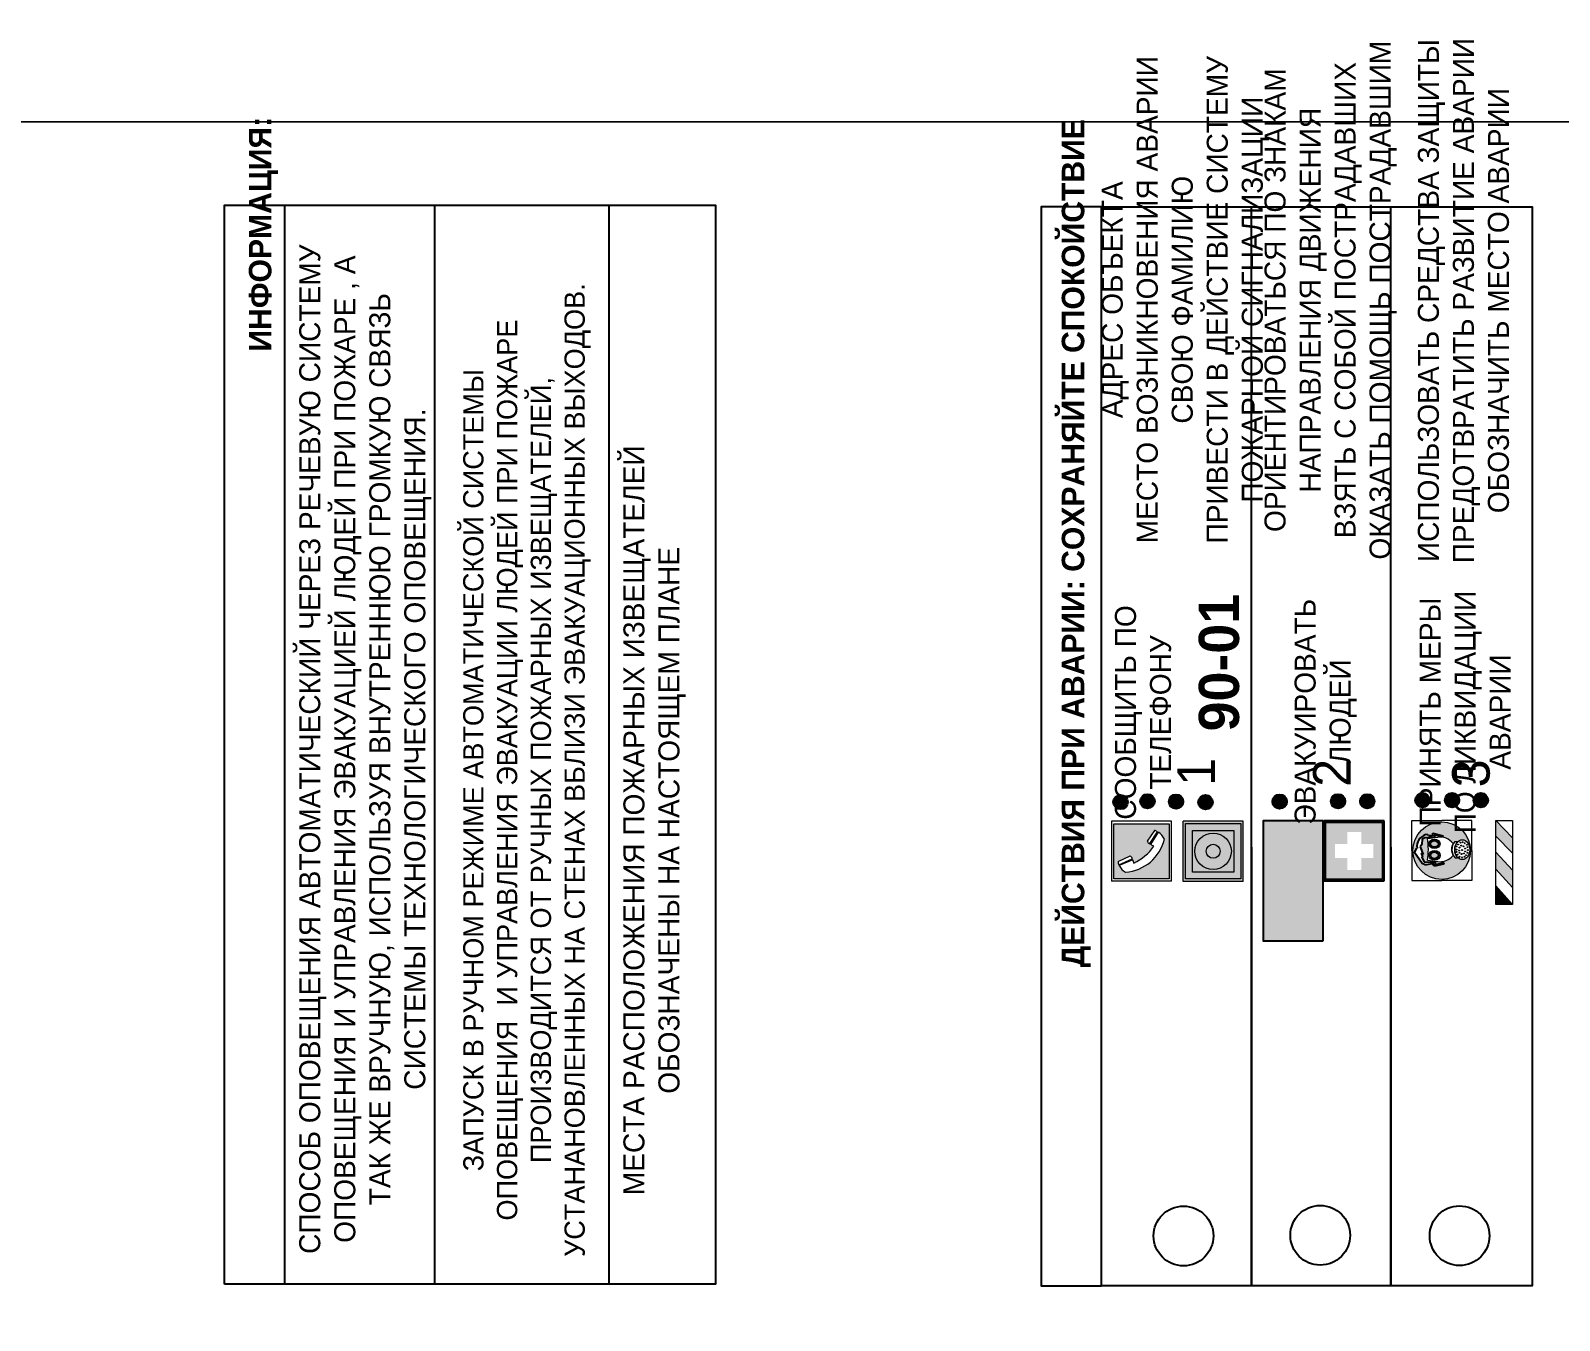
# Model space of a CAD drawing. Header units: millimetres. Extents: x 13810 to 67229, y 12374 to 21950.
# Drawn here: x 29331.5 to 29535.3, y 14384.5 to 14556.4 of the extents above; entities that cross this region are included whole.
import ezdxf

# ---------------------------------------------------------------- set-up
doc = ezdxf.new("R2010")
doc.units = ezdxf.units.MM
doc.styles.add('обычный', font='arial.ttf')

# ---------------------------------------------------------------- blocks, each defined once
blk = doc.blocks.new('A$C38D26F80')
h = blk.add_hatch(color=5)
h.dxf.hatch_style = 1
h.paths.add_polyline_path([(-8.77, -4.48, 1), (-0.19, -4.48, 1)])
h.paths.add_polyline_path([(-6.75, -3.58), (-6.75, -3.31), (-6.62, -3.22), (-6.5, -3.22), (-6.42, -3.3), (-6.39, -3.28), (-6.59, -2.23), (-6.59, -2.01), (-6.38, -1.58), (-4.76, -0.4), (-4.13, -0.79, -0.362848), (-2.1, -2.1, -0.201049), (-2.17, -2.48, 0.085434), (-2.26, -3.13), (-1.9, -3.16), (-2.25, -4.7), (-2.4, -4.59), (-2.43, -4.34), (-2.36, -4.34), (-2.14, -3.34), (-2.47, -3.42), (-2.58, -1.95), (-2.77, -1.58), (-3.58, -1.52), (-3.92, -1.26), (-5.05, -1.73), (-4.87, -1.39), (-5.41, -1.6), (-5.41, -1.46), (-6.13, -1.87), (-6.18, -3.5), (-6.56, -3.47), (-6.37, -4.59), (-6.16, -4.43), (-6.16, -4.66), (-6.36, -4.79), (-6.37, -4.8), (-6.51, -4.76)], flags=16)
h.paths.add_polyline_path([(-6.51, -4.76), (-6.36, -4.79), (-6.37, -4.8)], flags=0)
h.paths.add_polyline_path([(-5.92, -2.34, 0.089508), (-2.67, -2.35), (-2.48, -3.88, -0.268602), (-3.4, -6.18, 0.262449), (-5.2, -6.18, -0.268602), (-6.11, -3.88)], flags=16)
edge = h.paths.add_edge_path(flags=16)
edge.add_ellipse((-5.19, -3.41), major_axis=(0, 0.842), ratio=0.848992, start_angle=0, end_angle=360)
edge = h.paths.add_edge_path(flags=0)
edge.add_ellipse((-5.19, -3.39), major_axis=(0, 0.665), ratio=0.853798, start_angle=0, end_angle=360)
edge = h.paths.add_edge_path(flags=0)
edge.add_ellipse((-5.19, -3.4), major_axis=(0, 0.528), ratio=0.864094, start_angle=0, end_angle=360)
edge = h.paths.add_edge_path(flags=16)
edge.add_ellipse((-3.47, -3.4), major_axis=(0, 0.842), ratio=0.848992, start_angle=0, end_angle=360)
h.paths.add_polyline_path([(-3.13, -6.45), (-3.13, -6.84, 0.383174), (-5.57, -6.85), (-5.57, -6.49, -0.369952)], flags=16)
edge = h.paths.add_edge_path(flags=0)
edge.add_ellipse((-3.47, -3.39), major_axis=(0, 0.665), ratio=0.853798, start_angle=0, end_angle=360)
edge = h.paths.add_edge_path(flags=0)
edge.add_ellipse((-3.47, -3.4), major_axis=(0, 0.528), ratio=0.864094, start_angle=0, end_angle=360)
edge = h.paths.add_edge_path(flags=16)
edge.add_ellipse((-4.34, -7.57), major_axis=(-1.48, 0), ratio=0.744955, start_angle=0, end_angle=360)
h.paths.add_polyline_path([(-5.01, -6.85, -1), (-5.15, -6.85, -1)], flags=0)
h.paths.add_polyline_path([(-5.33, -7.14, -1), (-5.47, -7.14, -1)], flags=0)
h.paths.add_polyline_path([(-4.61, -6.71, -1), (-4.74, -6.71, -1)], flags=16)
h.paths.add_polyline_path([(-5.43, -7.51, -1), (-5.57, -7.51, -1)], flags=0)
h.paths.add_polyline_path([(-4.26, -6.67, -1), (-4.4, -6.67, -1)], flags=16)
h.paths.add_polyline_path([(-4.74, -7.14, -1), (-4.88, -7.14, -1)], flags=0)
h.paths.add_polyline_path([(-4.93, -7.43, -1), (-5.07, -7.43, -1)], flags=0)
h.paths.add_polyline_path([(-4.41, -7.07, -1), (-4.54, -7.07, -1)], flags=0)
h.paths.add_polyline_path([(-5.33, -7.87, -1), (-5.46, -7.87, -1)], flags=0)
h.paths.add_polyline_path([(-3.8, -6.71, -1), (-3.94, -6.71, -1)], flags=16)
h.paths.add_polyline_path([(-4.85, -7.78, -1), (-4.98, -7.78, -1)], flags=0)
h.paths.add_polyline_path([(-3.96, -7.14, -1), (-4.1, -7.14, -1)], flags=0)
h.paths.add_polyline_path([(-4.33, -7.53, -1), (-4.47, -7.53, -1)], flags=0)
h.paths.add_polyline_path([(-5.09, -8.12, -1), (-5.23, -8.12, -1)], flags=0)
h.paths.add_polyline_path([(-3.5, -6.94, -1), (-3.64, -6.94, -1)], flags=0)
h.paths.add_polyline_path([(-4.54, -7.97, -1), (-4.68, -7.97, -1)], flags=0)
h.paths.add_polyline_path([(-3.66, -7.39, -1), (-3.8, -7.39, -1)], flags=0)
h.paths.add_polyline_path([(-4.73, -8.35, -1), (-4.86, -8.35, -1)], flags=0)
h.paths.add_polyline_path([(-4.09, -7.96, -1), (-4.23, -7.96, -1)], flags=0)
h.paths.add_polyline_path([(-3.77, -7.74, -1), (-3.91, -7.74, -1)], flags=0)
h.paths.add_polyline_path([(-3.22, -7.27, -1), (-3.35, -7.27, -1)], flags=0)
h.paths.add_polyline_path([(-4.34, -8.4, -1), (-4.47, -8.4, -1)], flags=0)
h.paths.add_polyline_path([(-3.16, -7.61, -1), (-3.3, -7.61, -1)], flags=0)
h.paths.add_polyline_path([(-3.9, -8.35, -1), (-4.04, -8.35, -1)], flags=0)
h.paths.add_polyline_path([(-3.32, -7.91, -1), (-3.46, -7.91, -1)], flags=0)
h.paths.add_polyline_path([(-3.55, -8.23, -1), (-3.69, -8.23, -1)], flags=0)
at = {"color": 5, "lineweight": 5}
for p, q in [((-4.48, 0), (-8.96, 0)), ((-8.96, 0), (-8.96, -4.48)), ((-4.48, 0), (0, 0)), ((0, 0), (0, -4.48)), ((-6.59, -2.01), (-6.38, -1.58)), ((-6.59, -2.23), (-6.59, -2.01)), ((-6.39, -3.28), (-6.59, -2.23)), ((-6.38, -1.58), (-4.76, -0.4)), ((-6.13, -1.87), (-6.18, -3.5)), ((-5.41, -1.46), (-6.13, -1.87)), ((-4.87, -1.39), (-5.41, -1.6)), ((-5.41, -1.6), (-5.41, -1.46)), ((-3.92, -1.26), (-5.05, -1.73)), ((-5.05, -1.73), (-4.87, -1.39)), ((-4.76, -0.4), (-4.13, -0.79)), ((-3.58, -1.52), (-3.92, -1.26)), ((-2.77, -1.58), (-3.58, -1.52)), ((-2.58, -1.95), (-2.77, -1.58)), ((-2.47, -3.42), (-2.58, -1.95)), ((-8.96, -8.96), (-8.96, -4.48)), ((-6.75, -3.31), (-6.62, -3.22)), ((-6.75, -3.58), (-6.75, -3.31)), ((-6.51, -4.76), (-6.75, -3.58)), ((-6.62, -3.22), (-6.5, -3.22)), ((-6.18, -3.5), (-6.56, -3.47)), ((-6.56, -3.47), (-6.37, -4.59)), ((-6.5, -3.22), (-6.42, -3.3)), ((-6.42, -3.3), (-6.39, -3.28)), ((-6.37, -4.59), (-6.16, -4.43)), ((-6.16, -4.43), (-6.16, -4.66)), ((-5.92, -2.34), (-6.11, -3.88)), ((-2.67, -2.34), (-2.48, -3.88)), ((-2.14, -3.34), (-2.47, -3.42)), ((-2.43, -4.34), (-2.4, -4.59)), ((-2.43, -4.34), (-2.36, -4.34)), ((-2.36, -4.34), (-2.14, -3.34)), ((-1.9, -3.16), (-2.26, -3.13)), ((-2.25, -4.7), (-1.9, -3.16)), ((0, -8.96), (0, -4.48)), ((-6.37, -4.8), (-6.51, -4.76)), ((-6.16, -4.66), (-6.37, -4.8)), ((-5.57, -6.49), (-5.57, -6.85)), ((-3.13, -6.45), (-3.13, -6.84)), ((-2.4, -4.59), (-2.25, -4.7)), ((-4.48, -8.96), (-8.96, -8.96)), ((-4.48, -8.96), (0, -8.96))]:
    blk.add_line(p, q, dxfattribs=at)
at = {"color": 5}
for p, q in [((-6.59, -2.01), (-6.38, -1.58)), ((-6.59, -2.23), (-6.59, -2.01)), ((-6.39, -3.28), (-6.59, -2.23)), ((-6.38, -1.58), (-4.76, -0.4)), ((-6.13, -1.87), (-6.18, -3.5)), ((-5.41, -1.46), (-6.13, -1.87)), ((-4.87, -1.39), (-5.41, -1.6)), ((-5.41, -1.6), (-5.41, -1.46)), ((-3.92, -1.26), (-5.05, -1.73)), ((-5.05, -1.73), (-4.87, -1.39)), ((-4.76, -0.4), (-4.13, -0.79)), ((-3.58, -1.52), (-3.92, -1.26)), ((-2.77, -1.58), (-3.58, -1.52)), ((-2.58, -1.95), (-2.77, -1.58)), ((-2.47, -3.42), (-2.58, -1.95)), ((-6.75, -3.31), (-6.62, -3.22)), ((-6.75, -3.58), (-6.75, -3.31)), ((-6.51, -4.76), (-6.75, -3.58)), ((-6.62, -3.22), (-6.5, -3.22)), ((-6.18, -3.5), (-6.56, -3.47)), ((-6.56, -3.47), (-6.37, -4.59)), ((-6.5, -3.22), (-6.42, -3.3)), ((-6.42, -3.3), (-6.39, -3.28)), ((-6.37, -4.59), (-6.16, -4.43)), ((-6.16, -4.43), (-6.16, -4.66)), ((-2.14, -3.34), (-2.47, -3.42)), ((-2.4, -4.59), (-2.43, -4.34)), ((-2.43, -4.34), (-2.36, -4.34)), ((-2.36, -4.34), (-2.14, -3.34)), ((-2.26, -3.13), (-1.9, -3.16)), ((-1.9, -3.16), (-2.25, -4.7)), ((-6.37, -4.8), (-6.51, -4.76)), ((-6.36, -4.79), (-6.51, -4.76)), ((-6.16, -4.66), (-6.37, -4.8)), ((-6.16, -4.66), (-6.36, -4.79)), ((-2.25, -4.7), (-2.4, -4.59))]:
    blk.add_line(p, q, dxfattribs=at)
at = {"color": 5, "lineweight": 5}
for centre, radius in [((-4.48, -4.48), 4.29), ((-5.08, -6.85), 0.0678), ((-4.67, -6.71), 0.0678), ((-4.33, -6.67), 0.0678), ((-3.87, -6.71), 0.0678), ((-5.5, -7.51), 0.0678), ((-5.4, -7.14), 0.0678), ((-5.4, -7.87), 0.0678), ((-5.16, -8.12), 0.0678), ((-5, -7.43), 0.0678), ((-4.91, -7.78), 0.0678), ((-4.81, -7.14), 0.0678), ((-4.79, -8.35), 0.0678), ((-4.61, -7.97), 0.0678), ((-4.47, -7.07), 0.0678), ((-4.4, -7.53), 0.0678), ((-4.4, -8.4), 0.0678), ((-4.16, -7.96), 0.0678), ((-4.03, -7.14), 0.0678), ((-3.97, -8.35), 0.0678), ((-3.84, -7.74), 0.0678), ((-3.73, -7.39), 0.0678), ((-3.62, -8.23), 0.0678), ((-3.57, -6.94), 0.0678), ((-3.39, -7.91), 0.0678), ((-3.28, -7.27), 0.0678), ((-3.23, -7.61), 0.0678)]:
    blk.add_circle(centre, radius, dxfattribs=at)
at = {"color": 5}
for centre, radius, start, end in [((-3.89, -2.66), 1.88, 17.387, 97.1599), ((-2.6, -2.2), 0.511, 326.3906, 11.8614), ((-0.35, -3.07), 1.91, 162.2553, 181.7878)]:
    blk.add_arc(centre, radius, start, end, dxfattribs=at)
at = {"color": 5, "lineweight": 5}
for centre, radius, start, end in [((-2.6, -2.2), 0.513, 326.4781, 11.7739), ((-3.66, -4.24), 2.47, 171.573, 231.7124), ((-4.28, 6.66), 9.15, 259.6987, 280.1569), ((-4.93, -4.24), 2.47, 308.2876, 8.427), ((-0.47, -3.05), 1.79, 161.5846, 182.4584), ((-4.33, -7.88), 1.87, 50.358, 131.5662), ((-4.34, -8.2), 1.82, 48.4943, 132.3565), ((-4.3, -7.78), 1.83, 60.5889, 119.4111)]:
    blk.add_arc(centre, radius, start, end, dxfattribs=at)
for centre, major_axis, ratio in [((-5.19, -3.41), (0, 0.842), 0.848992), ((-5.19, -3.39), (0, 0.665), 0.853798), ((-5.19, -3.4), (0, 0.528), 0.864094), ((-3.47, -3.4), (0, 0.842), 0.848992), ((-3.47, -3.39), (0, 0.665), 0.853798), ((-3.47, -3.4), (0, 0.528), 0.864094), ((-4.34, -7.57), (-1.48, 0), 0.744955)]:
    blk.add_ellipse(centre, major_axis=major_axis, ratio=ratio, dxfattribs=at)
blk = doc.blocks.new('A$C47DD6509')
at = {"lineweight": 5}
for points in [[(-8.69, 0), (-11.19, 0), (-11.19, -2.22)], [(-4.22, 0), (-6.45, 0), (-8.91, -2.22), (-6.61, -2.22)], [(0, 0), (-2.09, 0), (-4.36, -2.22), (-2.29, -2.22)]]:
    blk.add_hatch(color=242, dxfattribs=at).paths.add_polyline_path(points)
at = {"color": 242, "lineweight": 5}
for p, q in [((-11.19, -2.22), (-8.69, 0)), ((-11.19, -2.22), (-11.19, 0)), ((-11.19, 0), (-8.69, 0)), ((-11.19, 0), (0, 0)), ((-8.91, -2.22), (-6.45, 0)), ((-6.61, -2.22), (-4.22, 0)), ((-4.36, -2.22), (-2.09, 0)), ((-2.29, -2.22), (0, 0)), ((0, 0), (0, -2.22)), ((0, -2.22), (-11.19, -2.22))]:
    blk.add_line(p, q, dxfattribs=at)
blk = doc.blocks.new('A$C32E8229D')
at = {"true_color": 0xffffff}
blk.add_hatch(color=7, dxfattribs=at).paths.add_polyline_path([(0, 0), (0, -8), (16, -8), (16, 0)])
h = blk.add_hatch(color=126)
h.paths.add_polyline_path([(0.2, -0.2), (15.8, -0.2), (15.8, -7.8), (0.2, -7.8)])
h.paths.add_polyline_path([(13.49, -2.05), (12.08, -2.05), (11.37, -2.63, 0.162397), (11.29, -2.84), (11.29, -3.63), (10.35, -3.63), (10.35, -4.05), (11.68, -4.05), (11.68, -3.48), (12.26, -4.28), (11.29, -5.1), (11.29, -6.78), (11.85, -6.78), (11.85, -5.44), (12.8, -4.64), (12.8, -5.94), (14.46, -5.94), (14.46, -5.39), (13.45, -5.39), (13.45, -3.97), (12.46, -2.59), (13.15, -2.59), (13.69, -3.34), (14.18, -3)], flags=16)
h.paths.add_polyline_path([(10.74, -1.82, 1), (11.8, -1.82, 1)], flags=16)
h.paths.add_polyline_path([(9.39, -3.59), (5.99, -3.59), (6.56, -3.03), (5.91, -3.03), (5.1, -3.83), (5.91, -4.64), (6.56, -4.64), (5.99, -4.09), (9.39, -4.09)], flags=16)
h.paths.add_polyline_path([(4.29, -1.08), (1.72, -1.08), (1.72, -6.6), (4.29, -6.6)], flags=16)
at = {"color": 126}
blk.add_lwpolyline([(16, -8), (0, -8), (0, 0), (16, 0)], close=True, dxfattribs=at)
blk = doc.blocks.new('A$C18900ED3')
h = blk.add_hatch(color=126)
h.paths.add_polyline_path([(-0.18, -0.18), (-7.02, -0.18), (-7.02, -7.02), (-0.18, -7.02)])
h.paths.add_polyline_path([(-5.89, -4.46), (-5.89, -2.77), (-4.46, -2.77), (-4.46, -1.31), (-2.77, -1.31), (-2.77, -2.77), (-1.33, -2.77), (-1.33, -4.46), (-2.77, -4.46), (-2.77, -5.89), (-4.46, -5.89), (-4.46, -4.46)], flags=16)
at = {"color": 126}
for p, q in [((-7.2, 0), (-7.2, -7.2)), ((0, 0), (-7.2, 0)), ((0, -7.2), (0, 0)), ((-7.02, -7.02), (-7.02, -0.18)), ((-7.02, -0.18), (-0.18, -0.18)), ((-0.18, -0.18), (-0.18, -7.02)), ((-7.2, -7.2), (0, -7.2)), ((-0.18, -7.02), (-7.02, -7.02))]:
    blk.add_line(p, q, dxfattribs=at)
blk = doc.blocks.new('A$C456E1F9C')
at = {"lineweight": 5}
h = blk.add_hatch(color=242, dxfattribs=at)
h.paths.add_polyline_path([(0.51, -1.47), (0.51, -13.26), (12.29, -13.26), (12.29, -1.47)])
h.paths.add_polyline_path([(5.42, -4.95, -0.254479), (4.78, -5.4), (3.52, -2.53, -0.209735), (4.23, -2.4)], flags=16)
h.paths.add_polyline_path([(8.53, -8.6), (10.87, -10.17), (10.54, -10.76), (8.03, -9.13, -0.192251)], flags=16)
h.paths.add_polyline_path([(4.61, -5.49, 0.005518), (3.87, -5.72, 0.128647), (7.49, -10.01, 0.00809), (7.83, -9.33), (10.47, -10.97, -0.16736), (8.99, -12.25, -0.327862), (1.95, -3.95, -0.166952), (3.36, -2.62)], flags=16)
at = {"color": 242, "lineweight": 5}
for p, q in [((0, -13.77), (0, -0.97)), ((12.8, -0.97), (0, -0.97)), ((4.61, -5.49), (3.36, -2.62)), ((3.52, -2.53), (4.78, -5.4)), ((4.23, -2.4), (5.42, -4.95)), ((12.8, -13.77), (12.8, -0.97)), ((7.83, -9.33), (10.47, -10.97)), ((8.03, -9.13), (10.54, -10.76)), ((10.81, -10.12), (8.53, -8.6)), ((10.54, -10.76), (10.8, -10.3)), ((10.8, -10.3), (10.81, -10.12)), ((0, -13.77), (12.8, -13.77))]:
    blk.add_line(p, q, dxfattribs=at)
blk.add_lwpolyline([(0.51, -1.47), (12.29, -1.47), (12.29, -13.26), (0.51, -13.26)], close=True, dxfattribs=at)
for centre, radius, start, end in [((4.59, -5.34), 2.99, 114.2845, 152.1974), ((4.02, -3.27), 0.891, 76.3284, 123.7092), ((11.12, -3.31), 9.19, 183.9915, 256.6009), ((14.98, -39.1), 35.17, 107.1487, 108.4135), ((13.86, -0.94), 11.08, 205.5536, 234.8762), ((4.68, -4.59), 0.824, 276.9621, 334.0723), ((-13.31, 0.8), 23.44, 332.5487, 334.4027), ((8.94, -9.5), 0.989, 114.4092, 157.9388), ((7.87, -9.46), 3, 291.9291, 329.9329)]:
    blk.add_arc(centre, radius, start, end, dxfattribs=at)
blk = doc.blocks.new('A$C54414219')
at = {"true_color": 0xffffff}
h = blk.add_hatch(color=7, dxfattribs=at)
h.paths.add_polyline_path([(2.39, -9.45), (2.39, -18.3), (11.23, -18.3), (11.23, -9.45)], flags=0)
h.paths.add_polyline_path([(10.71, -13.87, -1), (2.92, -13.87, -1)], flags=0)
h.paths.add_polyline_path([(8.3, -13.87, -1), (5.33, -13.87, -1)], flags=0)
h.paths.add_polyline_path([(0.41, -7.47), (0.41, -20.27), (13.21, -20.27), (13.21, -7.47)])
h.paths.add_polyline_path([(0.92, -19.77), (12.71, -19.77), (12.71, -7.98), (0.92, -7.98)], flags=16)
h.paths.add_polyline_path([(11.23, -9.45), (11.23, -18.3), (2.39, -18.3), (2.39, -9.45)], flags=0)
at = {"lineweight": 5}
h = blk.add_hatch(color=242, dxfattribs=at)
h.paths.add_polyline_path([(12.71, -7.98), (0.92, -7.98), (0.92, -19.77), (12.71, -19.77)])
h.paths.add_polyline_path([(11.23, -18.3), (2.39, -18.3), (2.39, -9.45), (11.23, -9.45)], flags=16)
h.paths.add_polyline_path([(10.71, -13.87, -1), (2.92, -13.87, -1)], flags=0)
h.paths.add_polyline_path([(8.3, -13.87, -1), (5.33, -13.87, -1)], flags=0)
at = {"true_color": 0xffffff}
h = blk.add_hatch(color=7, dxfattribs=at)
h.paths.add_polyline_path([(2.39, -9.45), (2.39, -18.3), (11.23, -18.3), (11.23, -9.45)])
h.paths.add_polyline_path([(10.71, -13.87, -1), (2.92, -13.87, -1)], flags=16)
h.paths.add_polyline_path([(8.3, -13.87, -1), (5.33, -13.87, -1)], flags=0)
at = {"lineweight": 5}
h = blk.add_hatch(color=242, dxfattribs=at)
h.paths.add_polyline_path([(2.92, -13.87, 1), (10.71, -13.87, 1)])
h.paths.add_polyline_path([(8.3, -13.87, -1), (5.33, -13.87, -1)], flags=16)
at = {"color": 242, "lineweight": 5}
for p, q in [((0.41, -20.27), (0.41, -7.47)), ((0.41, -7.47), (13.21, -7.47)), ((0.41, -7.47), (13.21, -7.47)), ((13.21, -20.27), (13.21, -7.47)), ((0.41, -20.27), (13.21, -20.27))]:
    blk.add_line(p, q, dxfattribs=at)
for points in [[(0.92, -7.98), (12.71, -7.98), (12.71, -19.77), (0.92, -19.77)], [(2.39, -9.45), (11.23, -9.45), (11.23, -18.3), (2.39, -18.3)]]:
    blk.add_lwpolyline(points, close=True, dxfattribs=at)
for radius in [3.89, 1.49]:
    blk.add_circle((6.81, -13.87), radius, dxfattribs=at)

msp = doc.modelspace()

# ---------------------------------------------------------------- hatches: boundary and pattern name
at = {"lineweight": 0}
h = msp.add_hatch(color=256, dxfattribs=at)
h.dxf.hatch_style = 1
h.paths.add_polyline_path([(29476.81, 14452.63, 1), (29476.81, 14454.56, 1)])
h = msp.add_hatch(color=256, dxfattribs=at)
h.dxf.hatch_style = 1
h.paths.add_polyline_path([(29480.4, 14452.73, 1), (29480.4, 14454.67, 1)])
h = msp.add_hatch(color=256, dxfattribs=at)
h.dxf.hatch_style = 1
h.paths.add_polyline_path([(29484.21, 14452.7, 1), (29484.21, 14454.63, 1)])
h = msp.add_hatch(color=256, dxfattribs=at)
h.dxf.hatch_style = 1
h.paths.add_polyline_path([(29488.14, 14452.61, 1), (29488.14, 14454.54, 1)])
h = msp.add_hatch(color=256, dxfattribs=at)
h.dxf.hatch_style = 1
h.paths.add_polyline_path([(29498.02, 14452.7, 1), (29498.02, 14454.63, 1)])
h = msp.add_hatch(color=256, dxfattribs=at)
h.dxf.hatch_style = 1
h.paths.add_polyline_path([(29505.8, 14452.74, 1), (29505.8, 14454.67, 1)])
h = msp.add_hatch(color=256, dxfattribs=at)
h.dxf.hatch_style = 1
h.paths.add_polyline_path([(29509.7, 14452.73, 1), (29509.7, 14454.66, 1)])
h = msp.add_hatch(color=256, dxfattribs=at)
h.dxf.hatch_style = 1
h.paths.add_polyline_path([(29517.06, 14452.89, 1), (29517.06, 14454.82, 1)])
h = msp.add_hatch(color=256, dxfattribs=at)
h.dxf.hatch_style = 1
h.paths.add_polyline_path([(29521, 14452.88, 1), (29521, 14454.81, 1)])
h = msp.add_hatch(color=256, dxfattribs=at)
h.dxf.hatch_style = 1
h.paths.add_polyline_path([(29524.84, 14452.89, 1), (29524.84, 14454.82, 1)])

# ---------------------------------------------------------------- linework, layer by layer
at = {"color": 126, "lineweight": 0, "true_color": 0x008754}
for points in [[(29066.55, 14939.23), (29666.55, 14939.23), (29666.55, 14544.23), (29066.55, 14544.23)], [(29066.55, 14544.23), (29666.55, 14544.23), (29666.55, 14149.23), (29066.55, 14149.23)]]:
    msp.add_lwpolyline(points, close=True, dxfattribs=at)
at = {"color": 0}
msp.add_lwpolyline([(29357.36, 14389.37), (29357.36, 14533.14), (29422.81, 14533.14), (29422.81, 14389.37)], close=True, dxfattribs=at)
for points in [[(29365.41, 14389.37), (29365.41, 14533.14)], [(29385.41, 14389.37), (29385.41, 14533.14)], [(29408.66, 14389.37), (29408.66, 14533.14)]]:
    msp.add_lwpolyline(points, dxfattribs=at)
for points in [[(29474.28, 14389.15), (29474.28, 14532.92), (29466.23, 14532.92), (29466.23, 14389.15)], [(29474.28, 14389.15), (29474.28, 14532.92), (29531.68, 14532.92), (29531.68, 14389.15)]]:
    msp.add_lwpolyline(points, close=True)
for points in [[(29494.27, 14447.57), (29494.27, 14389.15), (29494.27, 14532.92)], [(29512.85, 14447.57), (29512.85, 14389.15), (29512.85, 14532.92)]]:
    msp.add_lwpolyline(points)
for centre, radius in [((29476.81, 14453.6), 0.966), ((29480.4, 14453.7), 0.966), ((29484.21, 14453.66), 0.966), ((29488.14, 14453.58), 0.966), ((29498.02, 14453.66), 0.966), ((29505.8, 14453.7), 0.966), ((29509.7, 14453.7), 0.966), ((29517.06, 14453.85), 0.966), ((29521, 14453.85), 0.966), ((29524.84, 14453.85), 0.966), ((29485.2, 14395.78), 3.98), ((29503.43, 14395.87), 3.98), ((29522, 14395.81), 3.98)]:
    msp.add_circle(centre, radius)

# ---------------------------------------------------------------- block references
at = {"rotation": 90}
for name, p, xscale, yscale, zscale in [('A$C456E1F9C', (29475, 14443.04), 0.625, 0.625, 0.625), ('A$C54414219', (29480.48, 14442.78), 0.625, 0.625, 0.625), ('A$C18900ED3', (29503.95, 14451.1), 1.111111111007631, 1.111111111007631, 1.111111111007631), ('A$C38D26F80', (29515.62, 14451.13), 0.8928571427240968, 0.8928571427240968, 0.8928571427240968)]:
    msp.add_blockref(name, p, dxfattribs=dict(at, xscale=xscale, yscale=yscale, zscale=zscale))
at = {"xscale": -1, "rotation": 90}
msp.add_blockref('A$C32E8229D', (29495.8, 14451.1), dxfattribs=at)
at = {"color": 242, "true_color": 0xc1121c, "rotation": 90}
msp.add_blockref('A$C47DD6509', (29526.84, 14451.13), dxfattribs=at)

# ---------------------------------------------------------------- texts
at = {"lineweight": 0, "attachment_point": 5, "rotation": 90, "style": 'обычный'}
for s, insert, char_height, width in [('\\pi-8.4,l8.4,t8.4;{\\fProxima Nova Rg|b0|i0|c204|p2;ИСПОЛЬЗОВАТЬ СРЕДСТВА ЗАЩИТЫ \\PПРЕДОТВРАТИТЬ РАЗВИТИЕ АВАРИИ\\PОБОЗНАЧИТЬ МЕСТО АВАРИИ}', (29522.53, 14520.42), 2.8, 126.6484), ('\\pi-8.4,l8.4,t8.4;{\\fProxima Nova Rg|b0|i0|c204|p2;АДРЕС ОБЪЕКТА\\PМЕСТО ВОЗНИКНОВЕНИЯ АВАРИИ\\PСВОЮ ФАМИЛИЮ\\PПРИВЕСТИ В ДЕЙСТВИЕ СИСТЕМУ \\PПОЖАРНОЙ СИГНАЛИЗАЦИИ}', (29485.44, 14520.54), 2.8, 126.6484), ('\\pi-8.4,l8.4,t8.4;{\\fProxima Nova Rg|b0|i0|c204|p2;ОРИЕНТИРОВАТЬСЯ ПО ЗНАКАМ \\PНАПРАВЛЕНИЯ ДВИЖЕНИЯ\\PВЗЯТЬ С СОБОЙ ПОСТРАДАВШИХ\\PОКАЗАТЬ ПОМОЩЬ ПОСТРАДАВШИМ}', (29504.81, 14520.48), 2.8, 126.6484), ('{\\fProxima Nova Rg|b1|i0|c204|p2;ИНФОРМАЦИЯ:\\H1.1997x; }', (29362.55, 14529.27), 3, 175.1736), ('{\\fProxima Nova Rg|b1|i0|c204|p2;ДЕЙСТВИЯ ПРИ АВАРИИ: СОХРАНЯЙТЕ СПОКОЙСТВИЕ\\H1.6644x; }', (29470.91, 14488.1), 3, 175.1736), ('{\\fProxima Nova Rg|b0|i0|c204|p2;СПОСОБ ОПОВЕЩЕНИЯ АВТОМАТИЧЕСКИЙ ЧЕРЕЗ РЕЧЕВУЮ СИСТЕМУ ОПОВЕЩЕНИЯ И УПРАВЛЕНИЯ ЭВАКУАЦИЕЙ ЛЮДЕЙ ПРИ ПОЖАРЕ , А ТАК ЖЕ ВРУЧНУЮ, ИСПОЛЬЗУЯ ВНУТРЕННЮЮ ГРОМКУЮ СВЯЗЬ СИСТЕМЫ ТЕХНОЛОГИЧЕСКОГО ОПОВЕЩЕНИЯ.}', (29376.14, 14460.65), 2.8, 137.0334), ('{\\fProxima Nova Rg|b0|i0|c204|p2;\\P\\pt8.1;ЗАПУСК В РУЧНОМ РЕЖИМЕ АВТОМАТИЧЕСКОЙ СИСТЕМЫ ОПОВЕЩЕНИЯ  И УПРАВЛЕНИЯ ЭВАКУАЦИИ ЛЮДЕЙ ПРИ ПОЖАРЕ ПРОИЗВОДИТСЯ ОТ РУЧНЫХ ПОЖАРНЫХ ИЗВЕЩАТЕЛЕЙ, УСТАНАНОВЛЕННЫХ НА СТЕНАХ ВБЛИЗИ ЭВАКУАЦИОННЫХ ВЫХОДОВ. }', (29395.43, 14457.86), 2.7, 131.4512), ('\\pt8.4;{\\fProxima Nova Rg|b0|i0|c204|p2;\\PМЕСТА РАСПОЛОЖЕНИЯ ПОЖАРНЫХ ИЗВЕЩАТЕЛЕЙ ОБОЗНАЧЕНЫ НА НАСТОЯЩЕМ ПЛАНЕ}', (29412.35, 14451.17), 2.8, 118.5618), ('{\\fProxima Nova Rg|b0|i0|c204|p2;СООБЩИТЬ ПО \\PТЕЛЕФОНУ}', (29479.82, 14465.54), 2.8, 126.6484), ('{\\fProxima Nova Rg|b1|i0|c204|p2;\\H1.0714x;90-01\\fProxima Nova Rg|b0|i0|c204|p2;\\H0.93331x; \\H1.3449x; }', (29489.96, 14472.18), 5, 126.6484), ('{\\fProxima Nova Rg|b0|i0|c204|p2;ЭВАКУИРОВАТЬ \\PЛЮДЕЙ}', (29504.15, 14465.64), 2.8, 126.6484), ('{\\fProxima Nova Rg|b0|i0|c204|p2;ПРИНЯТЬ МЕРЫ \\PПО ЛИКВИДАЦИИ \\PАВАРИИ}', (29522.73, 14465.6), 2.8, 126.6484), ('{\\fProxima Nova Rg|b0|i0|c204|p2;1\\H1.1667x; }', (29486.89, 14457.64), 5, 126.6484), ('{\\fProxima Nova Rg|b0|i0|c204|p2;2\\H1.1967x; }', (29504.97, 14457.49), 5, 126.6484), ('{\\fProxima Nova Rg|b0|i0|c204|p2;3\\H1.1967x; }', (29523.55, 14457.42), 5, 126.6484)]:
    msp.add_mtext(s, dxfattribs=dict(at, insert=insert, char_height=char_height, width=width))

doc.saveas('drawing.dxf')
